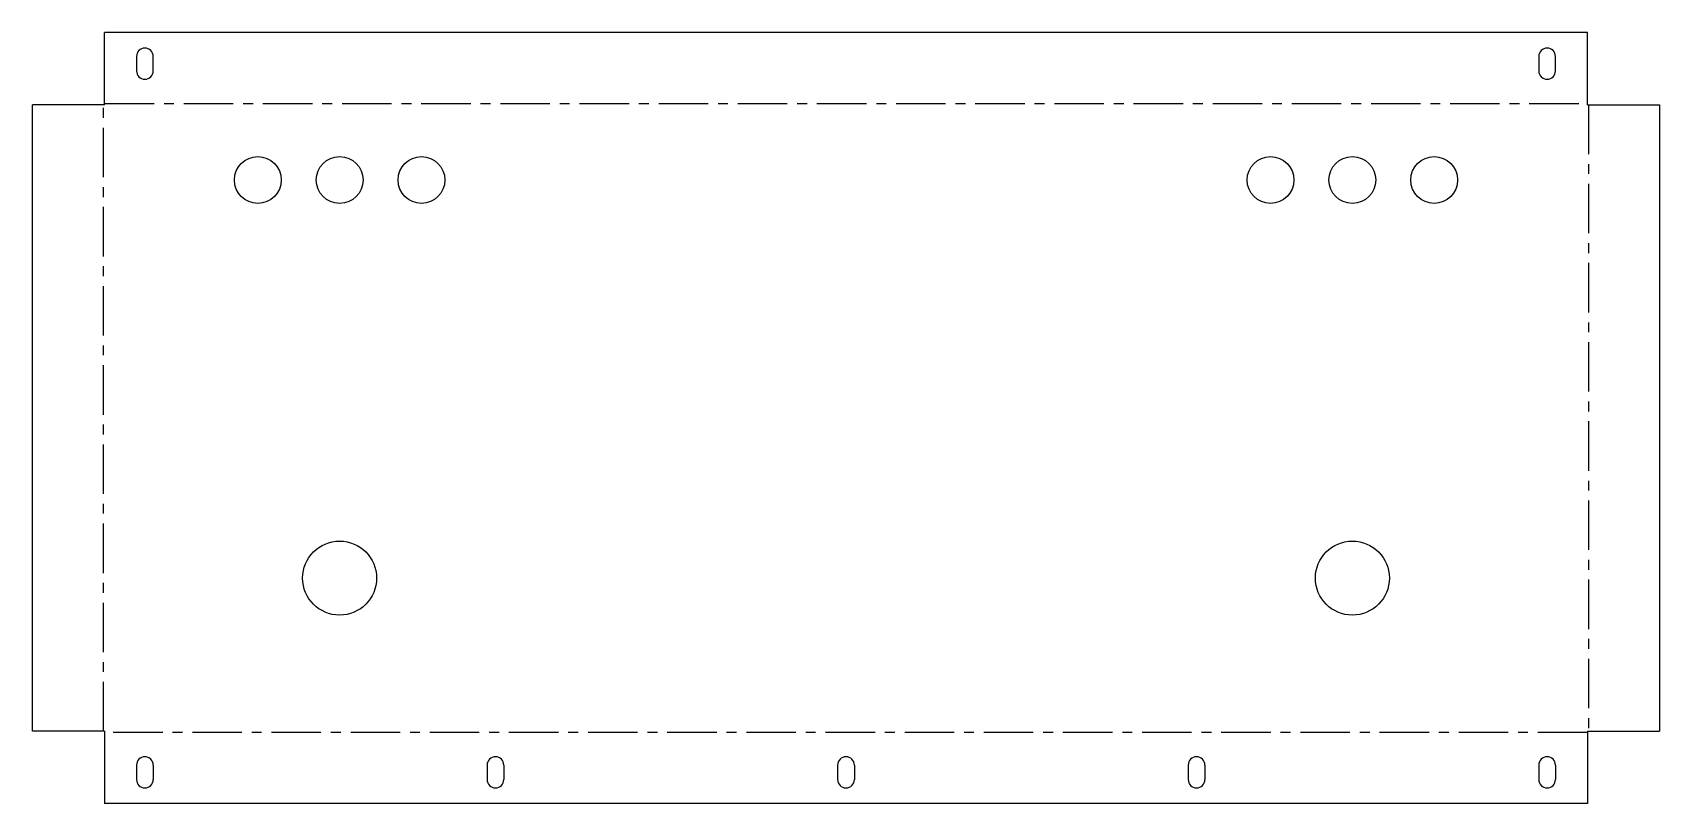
# Model space of a CAD drawing. Header units: millimetres. Extents: x -209 to 209, y -18 to 179.
import ezdxf

# ---------------------------------------------------------------- set-up
doc = ezdxf.new("R2010")
doc.units = ezdxf.units.MM
doc.linetypes.add('CENTERX2', pattern=[20.32, 12.7, -2.54, 2.54, -2.54])

msp = doc.modelspace()

# ---------------------------------------------------------------- linework, layer by layer
at = {"color": 7, "linetype": 'Continuous', "lineweight": 25}
for p, q in [((190.33, 179.45), (-190.33, 179.45)), ((-190.33, 160.93), (-190.33, 179.45)), ((190.33, 160.93), (190.33, 179.45)), ((-182.15, 173.3), (-182.15, 169.6)), ((-177.85, 169.6), (-177.85, 173.3)), ((177.85, 173.3), (177.85, 169.6)), ((182.15, 169.6), (182.15, 173.3)), ((-208.85, 0.07), (-208.85, 160.93)), ((-190.33, 160.93), (-208.85, 160.93)), ((190.33, 160.93), (208.85, 160.93)), ((208.85, 160.93), (208.85, 0.07)), ((-190.33, 0.07), (-208.85, 0.07)), ((-190.33, 0.07), (-190.33, -18.45)), ((190.33, 0.07), (208.85, 0.07)), ((190.33, 0.07), (190.33, -18.45)), ((-182.15, -8.6), (-182.15, -12.3)), ((-177.85, -8.6), (-177.85, -12.3)), ((-92.15, -8.6), (-92.15, -12.3)), ((-87.85, -8.6), (-87.85, -12.3)), ((-2.15, -8.6), (-2.15, -12.3)), ((2.15, -8.6), (2.15, -12.3)), ((87.85, -8.6), (87.85, -12.3)), ((92.15, -8.6), (92.15, -12.3)), ((177.85, -8.6), (177.85, -12.3)), ((182.15, -8.6), (182.15, -12.3)), ((190.33, -18.45), (-190.33, -18.45))]:
    msp.add_line(p, q, dxfattribs=at)
at = {"color": 7, "linetype": 'CENTERX2'}
for p, q in [((-190.62, 0.07), (-190.62, 160.93)), ((-190.33, 161.22), (190.33, 161.22)), ((190.62, 160.93), (190.62, 0.07)), ((190.33, -0.22), (-190.33, -0.22))]:
    msp.add_line(p, q, dxfattribs=at)
at = {"color": 7, "linetype": 'Continuous', "lineweight": 25}
for centre, radius in [((-151, 141.6), 6), ((-130, 141.6), 6), ((-109, 141.6), 6), ((109, 141.6), 6), ((130, 141.6), 6), ((151, 141.6), 6), ((-130, 39.4), 9.5), ((130, 39.4), 9.5)]:
    msp.add_circle(centre, radius, dxfattribs=at)
for centre, start, end in [((-180, 173.3), 0, 180), ((180, 173.3), 0, 180), ((-180, 169.6), 180, 0), ((180, 169.6), 180, 0), ((-180, -8.6), 0, 180), ((-90, -8.6), 0, 180), ((0, -8.6), 0, 180), ((90, -8.6), 0, 180), ((180, -8.6), 0, 180), ((-180, -12.3), 180, 0), ((-90, -12.3), 180, 0), ((0, -12.3), 180, 0), ((90, -12.3), 180, 0), ((180, -12.3), 180, 0)]:
    msp.add_arc(centre, 2.15, start, end, dxfattribs=at)

doc.saveas('drawing.dxf')
